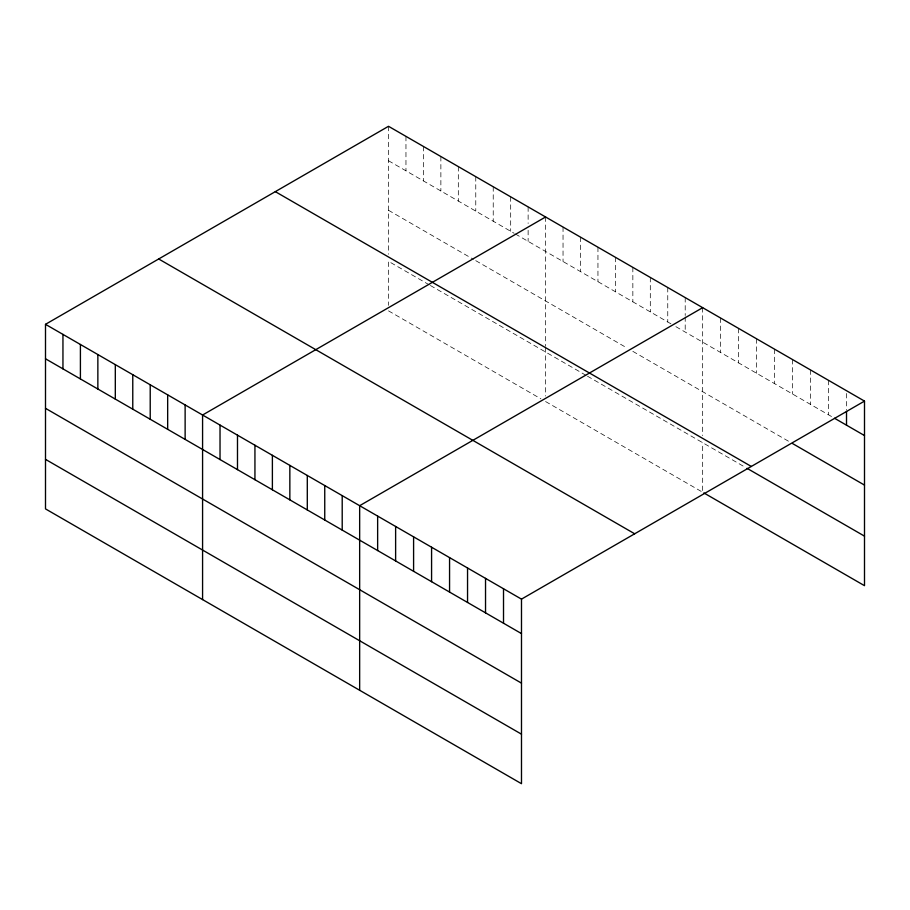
<?xml version="1.0" encoding="UTF-8"?>
<svg xmlns="http://www.w3.org/2000/svg" width="910" height="910" viewBox="0 0 910 910"><rect width="100%" height="100%" fill="white"/><g stroke="black" fill="none" stroke-linecap="round" stroke-linejoin="round"><path stroke-width="0.68" stroke-dasharray="4.55 3.41" d="M388.513 160.751L514.173 233.301M515.333 233.972L671.25 323.994M675.903 326.679L832.138 416.882M388.513 210.29L473.45 259.327M475.771 260.669L627.035 347.995M632.848 351.362L790.176 442.192M429.236 284.841L388.513 261.329L388.513 305.362M430.396 285.512L586.313 375.523M587.473 376.194L745.825 467.615M388.513 310.867L540.927 398.864M545.591 401.549L702.668 492.242L702.668 442.704M846.516 393.473L846.516 410.023M828.532 380.334L828.532 414.801M810.56 369.96L810.56 404.415M792.576 359.575L792.576 394.041M774.592 349.19L774.592 383.656M756.608 338.816L756.608 373.271M738.624 328.43L738.624 362.897M720.64 318.045L720.64 352.511M702.668 307.671L702.668 435.617M685.207 297.593L685.207 315.508M685.207 316.885L685.207 332.048M667.758 287.514L667.758 321.981M650.309 277.436L650.309 311.902M632.848 267.358L632.848 301.824M615.399 257.28L615.399 291.746M597.95 247.213L597.95 281.668M580.489 237.135L580.489 271.589M563.04 227.056L563.04 261.523M545.591 216.978L545.591 346.346M545.591 347.757L545.591 396.043M528.13 206.9L528.13 223.439M528.13 230.332L528.13 241.366M510.681 196.822L510.681 231.288M493.231 186.755L493.231 221.21M475.771 176.676L475.771 211.131M458.322 166.598L458.322 201.064M440.872 156.52L440.872 190.986M423.412 146.442L423.412 180.908M405.962 136.363L405.962 170.83M388.513 126.297L388.513 254.243"/><path stroke-width="1.36" d="M45.5 324.324L521.487 599.133L521.487 783.703L45.5 508.895L45.5 324.324L388.513 126.297L864.5 401.105L864.5 585.676L703.862 492.924M545.591 216.978L202.577 415.017L202.577 599.588M702.668 307.671L359.655 505.698L359.655 690.269M521.487 599.133L864.5 401.105M834.527 418.259L864.5 435.56M792.576 443.568L864.5 485.098M275.32 191.646L751.307 466.455M747.019 468.309L864.5 536.138M158.693 258.975L634.679 533.783M45.5 358.79L521.487 633.599M45.5 408.328L521.487 683.137M45.5 459.357L521.487 734.177M846.516 411.4L846.516 425.186M503.514 588.759L503.514 623.213M485.53 578.373L485.53 612.839M467.547 567.988L467.547 602.454M449.563 557.614L449.563 592.069M431.579 547.228L431.579 581.695M413.595 536.843L413.595 571.309M395.623 526.469L395.623 560.924M377.639 516.084L377.639 550.55M342.205 495.62L342.205 530.086M324.745 485.553L324.745 520.008M307.296 475.475L307.296 509.93M289.846 465.397L289.846 499.863M272.386 455.318L272.386 489.785M254.936 445.24L254.936 479.707M237.487 435.162L237.487 469.628M220.027 425.095L220.027 459.55M185.128 404.939L185.128 439.405M167.667 394.86L167.667 429.327M150.218 384.782L150.218 419.248M132.769 374.704L132.769 409.17M115.308 364.637L115.308 399.092M97.859 354.559L97.859 389.014M80.41 344.48L80.41 378.947M62.949 334.402L62.949 368.868"/></g></svg>
